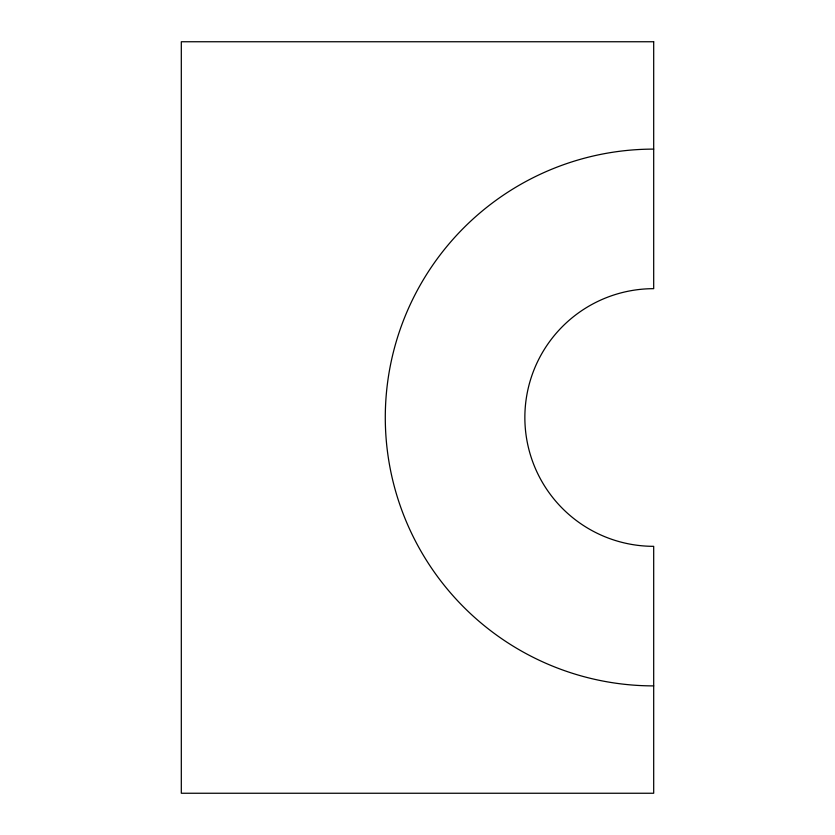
<?xml version="1.0" encoding="UTF-8"?>
<svg xmlns="http://www.w3.org/2000/svg" width="835" height="835" viewBox="0 0 835 835"><rect width="100%" height="100%" fill="white"/><g stroke="black" fill="none" stroke-linecap="round" stroke-linejoin="round"><path stroke-width="1.25" d="M653.69 685.89A268.39 268.39 0 0 1 385.29 417.5A268.39 268.39 0 0 1 653.69 149.11M653.69 41.75L181.31 41.75L181.31 793.25L653.69 793.25L653.69 546.33A128.83 128.83 0 0 1 524.86 417.5A128.83 128.83 0 0 1 653.69 288.67L653.69 41.75"/></g></svg>
